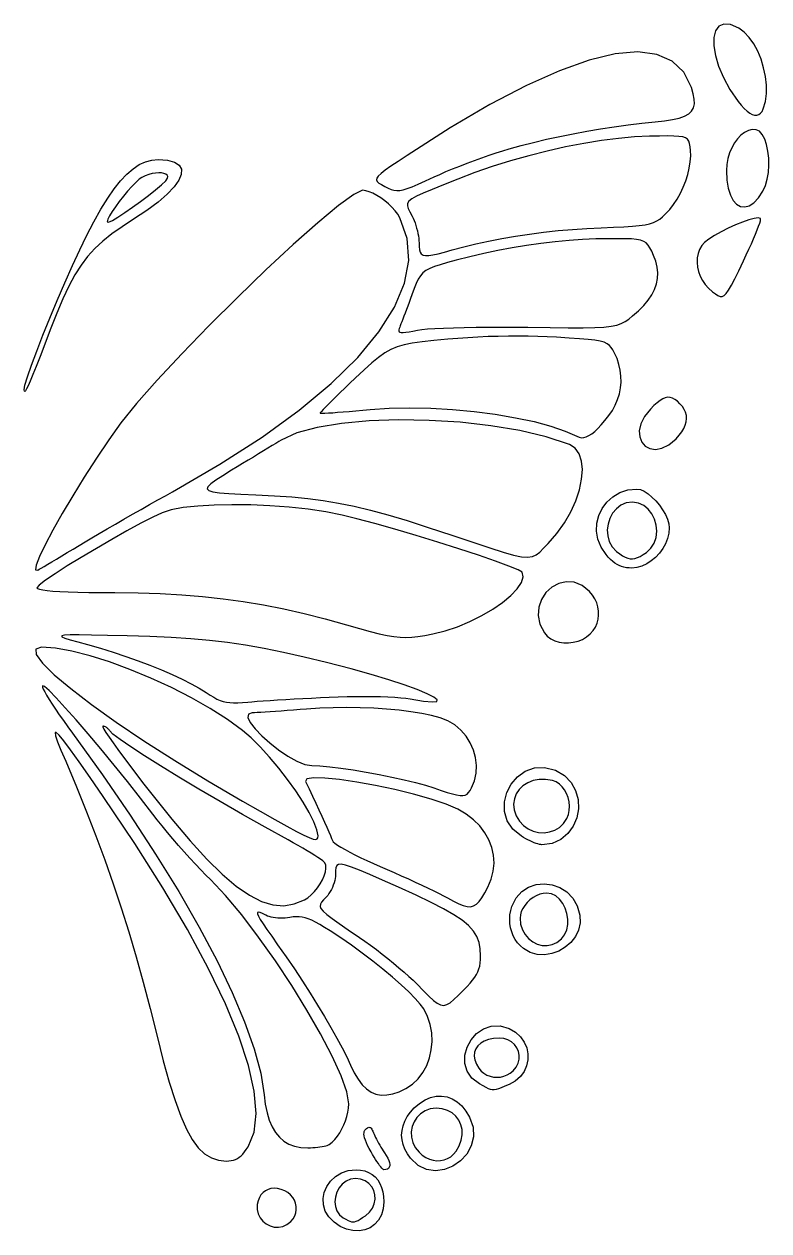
# Model space of a CAD drawing. Header units: millimetres. Extents: x 5 to 705, y 5 to 545.
# Drawn here: x 372 to 705, y 5 to 545 of the extents above; entities that cross this region are included whole.
import ezdxf

# ---------------------------------------------------------------- set-up
doc = ezdxf.new("R2010")
doc.units = ezdxf.units.MM
doc.layers.add('CUT', color=1, linetype='Continuous')

msp = doc.modelspace()

# ---------------------------------------------------------------- linework, layer by layer
at = {"layer": 'CUT'}
for points in [[(702.49, 506.89), (703.42, 510.15), (703.87, 513.71), (703.88, 517.47), (703.47, 521.33), (702.67, 525.2), (701.52, 528.98), (700.05, 532.55), (698.28, 535.83), (696.25, 538.71), (693.98, 541.1), (691.51, 542.89), (687.84, 544.47), (684.89, 544.7), (682.67, 543.72), (681.18, 541.69), (680.42, 538.75), (680.38, 535.05), (681.08, 530.73), (682.51, 525.93), (684.68, 520.81), (687.58, 515.51), (691.22, 510.17), (692.62, 508.42), (693.96, 506.95), (695.24, 505.78), (696.45, 504.89), (697.58, 504.29), (698.63, 503.98), (699.6, 503.97), (700.47, 504.25), (701.25, 504.84), (701.93, 505.71), (702.49, 506.89)], [(588.83, 488.92), (594.24, 490.42), (599.83, 491.86), (605.59, 493.22), (611.49, 494.51), (617.49, 495.72), (623.58, 496.84), (629.71, 497.88), (635.87, 498.82), (642.02, 499.66), (648.13, 500.39), (654.18, 501.01), (658.4, 501.47), (661.98, 502.03), (664.94, 502.72), (667.33, 503.57), (669.16, 504.6), (670.48, 505.85), (671.3, 507.34), (671.68, 509.11), (671.62, 511.18), (671.18, 513.59), (670.37, 516.36), (666.91, 523.25), (661.75, 528.19), (654.91, 531.19), (646.43, 532.26), (636.32, 531.39), (624.63, 528.6), (611.37, 523.89), (596.58, 517.28), (580.28, 508.76), (562.5, 498.34), (543.27, 486.04), (539.27, 483.37), (536.02, 481.18), (533.48, 479.39), (531.61, 477.94), (530.35, 476.77), (529.67, 475.82), (529.51, 475.03), (529.84, 474.33), (530.61, 473.66), (531.77, 472.96), (533.28, 472.17), (534.79, 471.41), (536.12, 470.83), (537.37, 470.44), (538.62, 470.26), (539.98, 470.31), (541.52, 470.61), (543.34, 471.17), (545.54, 472.01), (548.2, 473.16), (551.42, 474.62), (555.28, 476.41), (557.82, 477.56), (560.61, 478.77), (563.61, 480.01), (566.77, 481.27), (570.04, 482.52), (573.35, 483.76), (576.66, 484.96), (579.92, 486.09), (583.07, 487.14), (586.06, 488.09), (588.83, 488.92)], [(702.37, 470.05), (703.49, 472.5), (704.3, 475.33), (704.8, 478.41), (705, 481.62), (704.92, 484.85), (704.58, 487.96), (703.98, 490.83), (703.14, 493.35), (702.07, 495.39), (700.79, 496.82), (699.31, 497.52), (697.57, 497.59), (695.83, 497.18), (694.13, 496.33), (692.51, 495.09), (690.99, 493.5), (689.61, 491.61), (688.41, 489.47), (687.41, 487.12), (686.66, 484.62), (686.18, 482), (686.01, 479.31), (686.23, 475), (686.84, 471.31), (687.8, 468.25), (689.06, 465.86), (690.58, 464.17), (692.3, 463.19), (694.19, 462.96), (696.18, 463.5), (698.24, 464.85), (700.32, 467.02), (702.37, 470.05)], [(563.45, 443.79), (568.56, 445.2), (573.98, 446.53), (579.67, 447.76), (585.58, 448.9), (591.69, 449.94), (597.94, 450.87), (604.3, 451.69), (610.73, 452.39), (617.18, 452.96), (623.63, 453.41), (630.02, 453.71), (635.54, 453.93), (640.15, 454.15), (643.96, 454.38), (647.08, 454.66), (649.62, 455.02), (651.7, 455.46), (653.41, 456.02), (654.86, 456.72), (656.18, 457.58), (657.46, 458.63), (658.81, 459.89), (660.65, 461.84), (662.37, 464.06), (663.97, 466.5), (665.43, 469.11), (666.71, 471.85), (667.82, 474.66), (668.73, 477.51), (669.41, 480.34), (669.86, 483.11), (670.05, 485.76), (669.97, 488.26), (669.79, 489.92), (669.57, 491.29), (669.21, 492.37), (668.64, 493.21), (667.77, 493.83), (666.52, 494.27), (664.8, 494.54), (662.54, 494.68), (659.65, 494.71), (656.05, 494.68), (651.66, 494.59), (644.94, 494.28), (637.74, 493.62), (630.15, 492.64), (622.25, 491.35), (614.14, 489.78), (605.9, 487.94), (597.63, 485.86), (589.42, 483.55), (581.35, 481.04), (573.51, 478.34), (565.99, 475.47), (559.6, 472.91), (554.46, 470.84), (550.44, 469.16), (547.45, 467.78), (545.36, 466.61), (544.06, 465.56), (543.44, 464.54), (543.39, 463.46), (543.79, 462.22), (544.53, 460.73), (545.5, 458.91), (545.95, 457.97), (546.39, 456.94), (546.8, 455.84), (547.18, 454.7), (547.52, 453.53), (547.83, 452.34), (548.09, 451.17), (548.3, 450.03), (548.45, 448.93), (548.55, 447.9), (548.59, 446.95), (548.62, 445.24), (548.77, 443.84), (549.09, 442.75), (549.61, 441.96), (550.4, 441.45), (551.49, 441.21), (552.96, 441.24), (554.83, 441.53), (557.17, 442.06), (560.03, 442.81), (563.45, 443.79)], [(372.03, 381.17), (372.38, 383.27), (373.51, 387.04), (375.3, 392.21), (377.65, 398.49), (380.44, 405.6), (383.55, 413.27), (386.87, 421.21), (390.29, 429.13), (393.69, 436.77), (396.96, 443.85), (399.98, 450.07), (403.26, 456.37), (406.39, 461.97), (409.41, 466.87), (412.33, 471.11), (415.18, 474.71), (417.98, 477.7), (420.75, 480.08), (423.52, 481.9), (426.29, 483.17), (429.11, 483.91), (431.98, 484.16), (436.2, 483.86), (439.32, 483.01), (441.37, 481.65), (442.35, 479.82), (442.28, 477.56), (441.19, 474.91), (439.1, 471.93), (436.01, 468.65), (431.95, 465.11), (426.93, 461.37), (420.97, 457.45), (415.79, 454.12), (411.24, 450.91), (407.22, 447.71), (403.64, 444.39), (400.43, 440.84), (397.49, 436.94), (394.73, 432.57), (392.06, 427.62), (389.4, 421.96), (386.65, 415.49), (383.73, 408.08), (381.26, 401.63), (379.15, 396.18), (377.38, 391.67), (375.93, 388.02), (374.76, 385.18), (373.84, 383.07), (373.14, 381.63), (372.65, 380.78), (372.31, 380.47), (372.12, 380.62), (372.03, 381.17)], [(436.2, 475.83), (436.28, 476.58), (435.99, 477.19), (435.4, 477.66), (434.53, 477.99), (433.45, 478.18), (432.18, 478.22), (430.77, 478.11), (429.28, 477.86), (427.74, 477.46), (426.2, 476.9), (424.71, 476.2), (423.45, 475.33), (421.9, 473.93), (420.16, 472.14), (418.29, 470.05), (416.39, 467.77), (414.55, 465.42), (412.85, 463.1), (411.38, 460.93), (410.22, 459.01), (409.47, 457.46), (409.19, 456.38), (409.8, 456.25), (411.47, 456.99), (413.96, 458.45), (417.06, 460.45), (420.52, 462.83), (424.12, 465.43), (427.64, 468.08), (430.83, 470.61), (433.48, 472.85), (435.34, 474.65), (436.2, 475.83)], [(399.38, 313.29), (402.35, 315.06), (405.62, 316.99), (409.13, 319.04), (412.81, 321.19), (416.61, 323.38), (420.47, 325.6), (424.32, 327.79), (428.1, 329.94), (431.75, 332), (435.21, 333.93), (438.42, 335.71), (459.57, 347.96), (478.46, 360.14), (495.06, 372.2), (509.31, 384.08), (521.18, 395.74), (530.63, 407.12), (537.61, 418.17), (542.08, 428.85), (544.01, 439.1), (543.33, 448.87), (540.03, 458.11), (539.08, 459.69), (537.88, 461.27), (536.48, 462.83), (534.92, 464.34), (533.24, 465.75), (531.5, 467.03), (529.74, 468.16), (527.99, 469.1), (526.32, 469.8), (524.76, 470.25), (523.36, 470.41), (519.41, 468.61), (512.54, 463.59), (503.31, 455.92), (492.32, 446.15), (480.16, 434.85), (467.41, 422.58), (454.65, 409.91), (442.47, 397.4), (431.47, 385.61), (422.21, 375.12), (415.3, 366.47), (409.84, 358.82), (404.32, 350.66), (398.9, 342.27), (393.73, 333.93), (388.99, 325.92), (384.81, 318.53), (381.38, 312.03), (378.84, 306.72), (377.35, 302.87), (377.07, 300.76), (378.17, 300.68), (378.75, 301.02), (379.7, 301.57), (380.99, 302.33), (382.58, 303.27), (384.44, 304.37), (386.53, 305.62), (388.83, 306.99), (391.3, 308.46), (393.9, 310.01), (396.6, 311.63), (399.38, 313.29)], [(701.28, 457.77), (700.25, 458.07), (698.44, 457.87), (696.02, 457.23), (693.16, 456.24), (690.03, 454.97), (686.8, 453.49), (683.63, 451.89), (680.7, 450.25), (678.16, 448.63), (676.2, 447.12), (674.98, 445.79), (674.02, 444.02), (673.36, 442.14), (672.99, 440.18), (672.91, 438.16), (673.11, 436.12), (673.59, 434.09), (674.32, 432.1), (675.32, 430.17), (676.56, 428.35), (678.05, 426.65), (679.78, 425.11), (681.09, 424.09), (682.2, 423.35), (683.18, 422.93), (684.09, 422.9), (684.98, 423.33), (685.93, 424.27), (687, 425.79), (688.24, 427.95), (689.72, 430.8), (691.5, 434.43), (693.65, 438.87), (694.91, 441.52), (696.1, 444.06), (697.19, 446.49), (698.18, 448.76), (699.06, 450.84), (699.81, 452.7), (700.43, 454.33), (700.9, 455.67), (701.2, 456.71), (701.33, 457.42), (701.28, 457.77)], [(597.26, 409.23), (607.17, 409.1), (615.31, 409.02), (621.91, 409.01), (627.16, 409.1), (631.28, 409.31), (634.48, 409.65), (636.98, 410.16), (638.97, 410.85), (640.68, 411.76), (642.32, 412.89), (644.09, 414.28), (646.78, 416.59), (649.11, 418.93), (651.07, 421.3), (652.66, 423.7), (653.89, 426.13), (654.74, 428.59), (655.23, 431.07), (655.34, 433.58), (655.09, 436.12), (654.47, 438.68), (653.48, 441.28), (652.62, 443.15), (651.84, 444.69), (651.04, 445.92), (650.14, 446.87), (649.05, 447.59), (647.66, 448.11), (645.89, 448.45), (643.65, 448.66), (640.85, 448.76), (637.4, 448.8), (633.2, 448.8), (627.6, 448.71), (621.74, 448.44), (615.67, 447.99), (609.44, 447.39), (603.09, 446.63), (596.67, 445.72), (590.24, 444.67), (583.83, 443.48), (577.49, 442.16), (571.28, 440.72), (565.24, 439.16), (561.32, 438.09), (558.1, 437.16), (555.47, 436.31), (553.36, 435.45), (551.67, 434.53), (550.32, 433.47), (549.21, 432.21), (548.25, 430.67), (547.36, 428.78), (546.44, 426.48), (545.41, 423.69), (544.8, 422.01), (544.18, 420.33), (543.56, 418.68), (542.97, 417.09), (542.39, 415.57), (541.85, 414.15), (541.35, 412.84), (540.9, 411.68), (540.5, 410.69), (540.18, 409.89), (539.93, 409.29), (539.64, 408.58), (539.49, 408), (539.49, 407.54), (539.68, 407.21), (540.06, 406.99), (540.67, 406.89), (541.53, 406.89), (542.67, 407), (544.11, 407.22), (545.87, 407.52), (547.97, 407.92), (549.8, 408.19), (552.39, 408.43), (555.66, 408.65), (559.55, 408.84), (563.96, 409), (568.83, 409.13), (574.08, 409.22), (579.62, 409.28), (585.38, 409.3), (591.29, 409.29), (597.26, 409.23)], [(633.5, 369.82), (635.05, 372.07), (636.35, 374.44), (637.39, 376.91), (638.16, 379.45), (638.66, 382.06), (638.9, 384.69), (638.87, 387.35), (638.56, 389.99), (637.99, 392.61), (637.13, 395.17), (636, 397.67), (635.27, 399.05), (634.54, 400.19), (633.72, 401.12), (632.69, 401.87), (631.32, 402.48), (629.52, 402.96), (627.17, 403.37), (624.15, 403.72), (620.36, 404.04), (615.68, 404.37), (609.99, 404.74), (605.95, 404.96), (601.76, 405.12), (597.44, 405.22), (593.03, 405.25), (588.54, 405.23), (584.01, 405.15), (579.45, 405.01), (574.9, 404.81), (570.38, 404.55), (565.91, 404.23), (561.52, 403.86), (555.2, 403.26), (549.96, 402.7), (545.59, 402.1), (541.93, 401.39), (538.77, 400.47), (535.94, 399.27), (533.24, 397.72), (530.49, 395.74), (527.5, 393.24), (524.09, 390.15), (520.06, 386.39), (517.7, 384.16), (515.44, 382.01), (513.33, 379.98), (511.37, 378.09), (509.61, 376.37), (508.05, 374.83), (506.73, 373.5), (505.68, 372.4), (504.91, 371.57), (504.45, 371.03), (504.33, 370.8), (504.63, 370.75), (505.37, 370.75), (506.54, 370.8), (508.09, 370.89), (509.99, 371.02), (512.2, 371.18), (514.68, 371.38), (517.41, 371.62), (520.35, 371.88), (523.45, 372.17), (526.7, 372.48), (535.24, 373.06), (544.37, 373.23), (553.89, 373.01), (563.59, 372.43), (573.26, 371.51), (582.69, 370.29), (591.69, 368.78), (600.04, 367.02), (607.53, 365.03), (613.97, 362.83), (619.14, 360.47), (620.13, 360.04), (621.16, 359.85), (622.23, 359.9), (623.35, 360.2), (624.53, 360.76), (625.78, 361.57), (627.12, 362.66), (628.55, 364.02), (630.08, 365.66), (631.73, 367.59), (633.5, 369.82)], [(663.53, 359.4), (664.92, 360.91), (666.06, 362.43), (666.96, 363.93), (667.61, 365.43), (668.02, 366.91), (668.18, 368.36), (668.1, 369.79), (667.76, 371.18), (667.18, 372.52), (666.34, 373.81), (665.26, 375.05), (664.1, 376.13), (663, 376.95), (661.92, 377.53), (660.87, 377.85), (659.8, 377.91), (658.7, 377.71), (657.56, 377.24), (656.33, 376.5), (655.02, 375.49), (653.59, 374.2), (652.02, 372.63), (649.37, 369.28), (647.75, 366.01), (647.07, 362.94), (647.24, 360.19), (648.15, 357.86), (649.7, 356.08), (651.78, 354.96), (654.31, 354.62), (657.18, 355.16), (660.28, 356.72), (663.53, 359.4)], [(606.35, 312.61), (610.23, 317.06), (613.58, 321.8), (616.39, 326.73), (618.63, 331.69), (620.26, 336.58), (621.26, 341.24), (621.6, 345.56), (621.26, 349.41), (620.2, 352.65), (618.4, 355.16), (615.83, 356.81), (605.45, 360.24), (593.59, 363.04), (580.65, 365.2), (567.04, 366.72), (553.17, 367.58), (539.43, 367.79), (526.23, 367.34), (513.98, 366.22), (503.09, 364.43), (493.96, 361.95), (486.98, 358.79), (485.91, 358.13), (484.54, 357.29), (482.91, 356.3), (481.06, 355.17), (479.02, 353.93), (476.82, 352.59), (474.51, 351.18), (472.12, 349.73), (469.68, 348.24), (467.22, 346.75), (464.79, 345.27), (460.82, 342.83), (457.69, 340.84), (455.45, 339.23), (454.16, 337.95), (453.86, 336.97), (454.6, 336.22), (456.42, 335.66), (459.39, 335.24), (463.54, 334.92), (468.92, 334.63), (475.59, 334.34), (483.97, 333.92), (491.65, 333.38), (498.85, 332.68), (505.77, 331.78), (512.6, 330.63), (519.56, 329.2), (526.85, 327.44), (534.66, 325.31), (543.21, 322.76), (552.69, 319.76), (563.31, 316.27), (572.66, 313.14), (580.2, 310.64), (586.19, 308.73), (590.84, 307.4), (594.41, 306.63), (597.14, 306.4), (599.25, 306.68), (600.98, 307.47), (602.59, 308.73), (604.3, 310.45), (606.35, 312.61)], [(632.2, 307.61), (629.96, 310.93), (628.57, 314.43), (627.98, 318.01), (628.14, 321.57), (629, 325), (630.51, 328.2), (632.61, 331.05), (635.26, 333.46), (638.41, 335.3), (642.01, 336.49), (646.01, 336.91), (647.55, 336.65), (649.22, 335.92), (650.96, 334.78), (652.72, 333.31), (654.43, 331.57), (656.04, 329.64), (657.49, 327.59), (658.71, 325.48), (659.66, 323.39), (660.27, 321.39), (660.49, 319.54), (660.29, 317.14), (659.7, 314.77), (658.77, 312.46), (657.54, 310.26), (656.04, 308.21), (654.33, 306.36), (652.43, 304.75), (650.38, 303.43), (648.24, 302.42), (646.03, 301.79), (643.8, 301.57), (642.52, 301.61), (641.32, 301.73), (640.19, 301.94), (639.12, 302.25), (638.1, 302.66), (637.11, 303.17), (636.13, 303.8), (635.17, 304.56), (634.2, 305.44), (633.22, 306.45), (632.2, 307.61)], [(554.7, 272.15), (560.23, 273.48), (565.82, 275.36), (571.33, 277.67), (576.61, 280.33), (581.52, 283.22), (585.89, 286.24), (589.59, 289.3), (592.46, 292.28), (594.36, 295.08), (595.13, 297.61), (594.64, 299.75), (592.9, 300.78), (588.79, 302.47), (582.72, 304.68), (575.12, 307.28), (566.4, 310.14), (556.99, 313.13), (547.3, 316.1), (537.76, 318.94), (528.79, 321.49), (520.81, 323.64), (514.23, 325.25), (506.91, 326.68), (498.95, 327.85), (490.56, 328.76), (481.95, 329.41), (473.33, 329.79), (464.94, 329.9), (456.97, 329.74), (449.65, 329.3), (443.2, 328.59), (437.82, 327.59), (433.74, 326.31), (429.52, 324.35), (424.14, 321.59), (417.93, 318.2), (411.21, 314.41), (404.32, 310.39), (397.58, 306.36), (391.33, 302.51), (385.9, 299.02), (381.61, 296.12), (378.79, 293.98), (377.78, 292.81), (378.06, 292.43), (378.91, 292.1), (380.32, 291.8), (382.31, 291.53), (384.87, 291.3), (388.02, 291.1), (391.75, 290.94), (396.07, 290.81), (400.99, 290.71), (406.51, 290.65), (412.63, 290.62), (422.95, 290.5), (432.88, 290.17), (442.47, 289.63), (451.8, 288.86), (460.96, 287.85), (470.01, 286.59), (479.02, 285.08), (488.07, 283.29), (497.23, 281.23), (506.58, 278.88), (516.19, 276.23), (521.92, 274.6), (526.74, 273.27), (530.82, 272.22), (534.3, 271.44), (537.34, 270.92), (540.08, 270.63), (542.69, 270.56), (545.3, 270.69), (548.07, 271.01), (551.15, 271.5), (554.7, 272.15)], [(650.24, 308.55), (652.29, 310.45), (653.72, 312.74), (654.56, 315.3), (654.84, 318), (654.59, 320.74), (653.85, 323.38), (652.66, 325.81), (651.04, 327.91), (649.03, 329.56), (646.66, 330.64), (643.97, 331.02), (641.27, 330.66), (638.88, 329.65), (636.83, 328.1), (635.16, 326.11), (633.9, 323.79), (633.08, 321.26), (632.75, 318.61), (632.93, 315.96), (633.66, 313.41), (634.97, 311.07), (636.9, 309.05), (638.3, 307.97), (639.57, 307.1), (640.75, 306.44), (641.87, 305.99), (642.94, 305.74), (644.01, 305.7), (645.1, 305.87), (646.24, 306.24), (647.46, 306.81), (648.78, 307.58), (650.24, 308.55)], [(625.15, 272.12), (626.42, 273.6), (627.43, 275.2), (628.18, 276.9), (628.67, 278.67), (628.89, 280.5), (628.86, 282.36), (628.57, 284.21), (628.02, 286.04), (627.21, 287.82), (626.14, 289.53), (624.81, 291.14), (621.46, 293.85), (617.94, 295.25), (614.41, 295.48), (611.03, 294.69), (607.95, 293.01), (605.33, 290.6), (603.33, 287.59), (602.11, 284.14), (601.81, 280.39), (602.61, 276.48), (604.65, 272.56), (605.9, 271.14), (607.45, 269.99), (609.23, 269.12), (611.19, 268.52), (613.27, 268.2), (615.41, 268.15), (617.57, 268.38), (619.68, 268.9), (621.68, 269.69), (623.53, 270.76), (625.15, 272.12)], [(508.34, 243.87), (512.37, 244.03), (516.39, 244.15), (520.35, 244.21), (524.2, 244.23), (527.91, 244.2), (531.43, 244.12), (534.71, 244), (537.72, 243.83), (540.41, 243.62), (542.74, 243.36), (544.66, 243.07), (550.64, 242.09), (554.56, 241.75), (556.55, 241.97), (556.74, 242.7), (555.26, 243.87), (552.22, 245.41), (547.76, 247.25), (542.01, 249.35), (535.09, 251.62), (527.13, 254.01), (518.25, 256.46), (507.25, 259.3), (497.22, 261.75), (487.99, 263.85), (479.34, 265.62), (471.06, 267.08), (462.96, 268.28), (454.84, 269.24), (446.49, 269.99), (437.7, 270.56), (428.29, 270.98), (418.03, 271.29), (409.25, 271.49), (402.15, 271.64), (396.64, 271.71), (392.65, 271.68), (390.08, 271.54), (388.88, 271.27), (388.94, 270.85), (390.2, 270.27), (392.58, 269.5), (395.99, 268.53), (400.36, 267.34), (406.12, 265.71), (411.85, 263.95), (417.49, 262.09), (422.99, 260.15), (428.3, 258.14), (433.38, 256.09), (438.17, 254.02), (442.63, 251.94), (446.7, 249.88), (450.33, 247.85), (453.48, 245.88), (455.21, 244.76), (456.78, 243.82), (458.25, 243.04), (459.65, 242.43), (461.05, 241.97), (462.49, 241.64), (464.01, 241.44), (465.68, 241.36), (467.54, 241.38), (469.63, 241.49), (472.02, 241.68), (473.89, 241.84), (476.21, 242.01), (478.94, 242.2), (482.01, 242.41), (485.37, 242.62), (488.96, 242.83), (492.72, 243.05), (496.6, 243.27), (500.53, 243.48), (504.46, 243.68), (508.34, 243.87)], [(503.43, 181.89), (502.95, 184.61), (501.6, 188.14), (499.48, 192.33), (496.74, 196.99), (493.47, 201.97), (489.8, 207.09), (485.86, 212.19), (481.76, 217.1), (477.62, 221.65), (473.57, 225.68), (469.71, 229.02), (462.94, 233.95), (455.23, 238.85), (446.79, 243.62), (437.86, 248.17), (428.64, 252.41), (419.36, 256.25), (410.25, 259.6), (401.52, 262.37), (393.39, 264.45), (386.09, 265.77), (379.84, 266.23), (377.24, 265.38), (377.46, 262.93), (380.29, 259.05), (385.49, 253.92), (392.85, 247.71), (402.14, 240.59), (413.13, 232.73), (425.61, 224.3), (439.35, 215.49), (454.11, 206.44), (469.69, 197.35), (477.58, 192.87), (484.14, 189.16), (489.5, 186.19), (493.76, 183.89), (497.06, 182.2), (499.51, 181.08), (501.25, 180.45), (502.39, 180.28), (503.05, 180.5), (503.36, 181.06), (503.43, 181.89)], [(508.45, 43.92), (509.72, 44.94), (510.94, 46.17), (512.09, 47.59), (513.16, 49.17), (514.14, 50.88), (515, 52.68), (515.75, 54.54), (516.35, 56.45), (516.8, 58.35), (517.08, 60.23), (517.17, 62.06), (516.27, 67.4), (513.71, 74.65), (509.73, 83.42), (504.58, 93.33), (498.48, 103.99), (491.67, 115.02), (484.39, 126.04), (476.88, 136.66), (469.37, 146.5), (462.1, 155.17), (455.3, 162.31), (453.23, 164.35), (450.98, 166.65), (448.6, 169.18), (446.12, 171.87), (443.58, 174.69), (441.04, 177.59), (438.52, 180.52), (436.07, 183.43), (433.72, 186.29), (431.53, 189.03), (429.53, 191.63), (424.02, 198.78), (418.21, 206.15), (412.25, 213.52), (406.32, 220.71), (400.6, 227.5), (395.25, 233.71), (390.44, 239.13), (386.36, 243.55), (383.18, 246.78), (381.06, 248.63), (380.18, 248.88), (380.23, 248.38), (380.59, 247.49), (381.21, 246.26), (382.09, 244.7), (383.21, 242.87), (384.54, 240.79), (386.05, 238.49), (387.74, 236), (389.58, 233.37), (391.54, 230.62), (393.61, 227.79), (407.03, 209.2), (419.45, 191.15), (430.83, 173.73), (441.13, 157.01), (450.29, 141.07), (458.29, 125.98), (465.08, 111.83), (470.62, 98.69), (474.87, 86.64), (477.79, 75.76), (479.33, 66.13), (479.86, 61.92), (480.62, 58.13), (481.63, 54.77), (482.88, 51.83), (484.38, 49.3), (486.13, 47.17), (488.14, 45.45), (490.41, 44.12), (492.96, 43.18), (495.77, 42.63), (498.86, 42.45), (499.99, 42.47), (501.11, 42.52), (502.22, 42.6), (503.28, 42.7), (504.3, 42.83), (505.24, 42.97), (506.11, 43.14), (506.88, 43.31), (507.54, 43.51), (508.07, 43.71), (508.45, 43.92)], [(572.08, 203.28), (573.44, 206.53), (574.17, 209.92), (574.31, 213.38), (573.89, 216.83), (572.94, 220.21), (571.49, 223.44), (569.59, 226.44), (567.25, 229.14), (564.53, 231.47), (561.44, 233.35), (558.02, 234.7), (554.16, 235.71), (549.77, 236.61), (544.91, 237.38), (539.67, 238.02), (534.11, 238.53), (528.31, 238.9), (522.34, 239.13), (516.29, 239.22), (510.22, 239.15), (504.21, 238.93), (498.33, 238.54), (495.41, 238.31), (492.53, 238.09), (489.7, 237.87), (486.98, 237.67), (484.4, 237.49), (482.01, 237.33), (479.83, 237.18), (477.9, 237.07), (476.27, 236.97), (474.98, 236.91), (474.05, 236.88), (472.27, 236.29), (472.04, 234.75), (473.12, 232.49), (475.27, 229.71), (478.26, 226.61), (481.86, 223.41), (485.82, 220.32), (489.92, 217.55), (493.91, 215.31), (497.56, 213.81), (500.63, 213.26), (504.25, 213.11), (508.65, 212.72), (513.68, 212.11), (519.16, 211.32), (524.9, 210.38), (530.73, 209.33), (536.48, 208.18), (541.97, 206.98), (547.03, 205.76), (551.48, 204.55), (555.15, 203.37), (558.43, 202.22), (561.19, 201.3), (563.49, 200.6), (565.39, 200.14), (566.93, 199.91), (568.19, 199.9), (569.21, 200.12), (570.05, 200.57), (570.77, 201.25), (571.43, 202.15), (572.08, 203.28)], [(472.17, 42.91), (474.87, 49.5), (475.78, 57.79), (474.93, 67.73), (472.34, 79.24), (468.03, 92.29), (462.02, 106.8), (454.34, 122.73), (445.02, 140.02), (434.07, 158.62), (421.51, 178.45), (407.38, 199.48), (401.49, 208), (396.62, 214.95), (392.72, 220.39), (389.75, 224.37), (387.65, 226.93), (386.38, 228.13), (385.88, 228), (386.1, 226.59), (386.99, 223.96), (388.51, 220.14), (390.6, 215.19), (395.41, 203.77), (399.9, 192.68), (404.12, 181.83), (408.09, 171.12), (411.83, 160.46), (415.39, 149.76), (418.8, 138.92), (422.07, 127.87), (425.25, 116.49), (428.36, 104.7), (431.44, 92.41), (434.24, 81.39), (436.9, 71.8), (439.49, 63.55), (442.04, 56.57), (444.59, 50.78), (447.19, 46.09), (449.89, 42.44), (452.72, 39.74), (455.74, 37.9), (458.98, 36.86), (462.5, 36.53), (463.61, 36.57), (464.64, 36.7), (465.61, 36.92), (466.52, 37.24), (467.38, 37.67), (468.2, 38.21), (469, 38.88), (469.79, 39.67), (470.57, 40.61), (471.36, 41.68), (472.17, 42.91)], [(497.36, 153.25), (498.91, 154.22), (500.41, 155.49), (501.85, 156.99), (503.17, 158.65), (504.35, 160.42), (505.36, 162.24), (506.15, 164.04), (506.7, 165.76), (506.97, 167.33), (506.92, 168.7), (506.52, 169.8), (506.17, 170.18), (505.52, 170.72), (504.59, 171.4), (503.4, 172.21), (501.99, 173.13), (500.37, 174.14), (498.57, 175.24), (496.63, 176.39), (494.55, 177.59), (492.38, 178.81), (490.13, 180.06), (479.86, 185.73), (469.64, 191.49), (459.67, 197.22), (450.12, 202.81), (441.17, 208.16), (433, 213.15), (425.8, 217.68), (419.73, 221.63), (414.99, 224.89), (411.75, 227.36), (410.18, 228.92), (409.98, 229.21), (409.76, 229.49), (409.5, 229.75), (409.23, 229.99), (408.94, 230.21), (408.64, 230.41), (408.34, 230.58), (408.03, 230.71), (407.73, 230.81), (407.44, 230.87), (407.16, 230.89), (407.15, 230.56), (407.65, 229.6), (408.62, 228.06), (410.02, 225.99), (411.82, 223.43), (413.98, 220.43), (416.48, 217.04), (419.27, 213.31), (422.32, 209.29), (425.6, 205.02), (429.07, 200.55), (438.04, 189.33), (446.23, 179.65), (453.72, 171.47), (460.58, 164.71), (466.88, 159.34), (472.72, 155.3), (478.15, 152.54), (483.25, 151.01), (488.11, 150.65), (492.78, 151.42), (497.36, 153.25)], [(594.42, 181.68), (590.54, 184.87), (588.06, 188.64), (586.87, 192.78), (586.85, 197.04), (587.88, 201.2), (589.84, 205.03), (592.62, 208.31), (596.09, 210.79), (600.15, 212.26), (604.67, 212.48), (609.54, 211.22), (613.58, 208.88), (616.59, 205.79), (618.61, 202.14), (619.68, 198.15), (619.83, 194.01), (619.1, 189.95), (617.53, 186.16), (615.15, 182.86), (612, 180.24), (608.13, 178.52), (603.56, 177.9), (603.06, 177.94), (602.45, 178.06), (601.74, 178.25), (600.96, 178.51), (600.1, 178.83), (599.2, 179.2), (598.26, 179.62), (597.3, 180.09), (596.33, 180.59), (595.36, 181.12), (594.42, 181.68)], [(579.36, 158.93), (580.87, 162.45), (581.78, 166.04), (582.11, 169.63), (581.88, 173.19), (581.11, 176.68), (579.81, 180.05), (578, 183.27), (575.7, 186.29), (572.91, 189.07), (569.66, 191.57), (565.97, 193.74), (560.7, 196.01), (553.94, 198.28), (546.13, 200.49), (537.71, 202.55), (529.09, 204.39), (520.73, 205.91), (513.05, 207.05), (506.49, 207.73), (501.48, 207.86), (498.46, 207.37), (497.86, 206.17), (499.43, 202.87), (500.96, 199.63), (502.43, 196.49), (503.82, 193.49), (505.12, 190.66), (506.3, 188.06), (507.34, 185.72), (508.24, 183.68), (508.96, 181.99), (509.5, 180.68), (509.83, 179.8), (510.2, 179.26), (510.98, 178.57), (512.15, 177.74), (513.66, 176.78), (515.49, 175.72), (517.6, 174.57), (519.95, 173.36), (522.52, 172.1), (525.27, 170.81), (528.17, 169.51), (531.18, 168.21), (534.28, 166.88), (537.45, 165.5), (540.65, 164.08), (543.81, 162.65), (546.91, 161.22), (549.88, 159.83), (552.68, 158.49), (555.27, 157.23), (557.59, 156.07), (559.6, 155.02), (561.26, 154.12), (563.99, 152.63), (566.33, 151.48), (568.35, 150.68), (570.1, 150.26), (571.64, 150.22), (573.01, 150.59), (574.27, 151.37), (575.49, 152.58), (576.7, 154.23), (577.98, 156.34), (579.36, 158.93)], [(614.66, 189.56), (615.36, 191.35), (615.76, 193.23), (615.86, 195.15), (615.68, 197.08), (615.25, 198.96), (614.59, 200.74), (613.69, 202.38), (612.6, 203.83), (611.32, 205.05), (609.87, 205.98), (608.27, 206.58), (605.18, 207.09), (602.27, 207.06), (599.58, 206.55), (597.16, 205.6), (595.06, 204.27), (593.33, 202.6), (592.03, 200.63), (591.2, 198.43), (590.89, 196.03), (591.16, 193.49), (592.04, 190.85), (593.44, 188.48), (595.23, 186.55), (597.31, 185.06), (599.61, 184.02), (602.05, 183.42), (604.53, 183.28), (606.97, 183.6), (609.29, 184.38), (611.4, 185.63), (613.22, 187.35), (614.66, 189.56)], [(568.45, 112.87), (570.04, 114.49), (571.4, 115.98), (572.55, 117.35), (573.51, 118.64), (574.28, 119.89), (574.9, 121.12), (575.36, 122.37), (575.7, 123.67), (575.92, 125.06), (576.04, 126.55), (576.07, 128.2), (575.92, 131.36), (575.4, 134.22), (574.43, 136.85), (572.91, 139.33), (570.75, 141.74), (567.87, 144.15), (564.16, 146.64), (559.55, 149.28), (553.94, 152.15), (547.24, 155.32), (539.36, 158.88), (532.3, 162.01), (526.53, 164.54), (521.92, 166.49), (518.36, 167.89), (515.69, 168.78), (513.8, 169.16), (512.54, 169.09), (511.79, 168.57), (511.42, 167.64), (511.3, 166.32), (511.28, 164.65), (511.24, 163.77), (511.11, 162.83), (510.9, 161.85), (510.61, 160.85), (510.26, 159.85), (509.85, 158.85), (509.39, 157.87), (508.88, 156.94), (508.33, 156.06), (507.74, 155.25), (507.13, 154.53), (505.94, 153.27), (505.02, 152.21), (504.46, 151.27), (504.33, 150.34), (504.71, 149.34), (505.68, 148.17), (507.31, 146.73), (509.68, 144.94), (512.87, 142.69), (516.95, 139.9), (522, 136.47), (524.41, 134.8), (526.93, 132.98), (529.5, 131.06), (532.1, 129.06), (534.68, 127.02), (537.2, 124.97), (539.62, 122.94), (541.91, 120.96), (544.01, 119.08), (545.9, 117.31), (547.53, 115.7), (550.51, 112.64), (552.97, 110.19), (555.01, 108.32), (556.74, 107.03), (558.25, 106.29), (559.64, 106.1), (561.03, 106.44), (562.5, 107.31), (564.16, 108.67), (566.11, 110.53), (568.45, 112.87)], [(595.29, 131.48), (593.9, 132.69), (592.67, 134.07), (591.62, 135.59), (590.74, 137.24), (590.05, 138.99), (589.55, 140.82), (589.24, 142.7), (589.14, 144.62), (589.24, 146.55), (589.56, 148.48), (590.1, 150.37), (591.96, 154.13), (594.5, 157), (597.55, 159), (600.94, 160.16), (604.52, 160.5), (608.11, 160.03), (611.55, 158.79), (614.67, 156.79), (617.31, 154.04), (619.31, 150.59), (620.49, 146.43), (620.6, 143.01), (619.89, 139.79), (618.47, 136.86), (616.45, 134.26), (613.96, 132.08), (611.09, 130.38), (607.98, 129.24), (604.73, 128.7), (601.45, 128.85), (598.27, 129.76), (595.29, 131.48)], [(612.25, 135.82), (613.68, 137.69), (614.61, 139.87), (615.07, 142.24), (615.08, 144.71), (614.7, 147.18), (613.93, 149.54), (612.83, 151.7), (611.42, 153.56), (609.73, 155.01), (607.8, 155.95), (605.65, 156.29), (604.09, 156.15), (602.53, 155.75), (601.01, 155.11), (599.55, 154.27), (598.19, 153.25), (596.96, 152.09), (595.88, 150.8), (594.99, 149.43), (594.32, 147.99), (593.89, 146.52), (593.74, 145.05), (594.02, 142.34), (594.79, 139.89), (596, 137.75), (597.56, 135.94), (599.4, 134.51), (601.45, 133.49), (603.63, 132.91), (605.88, 132.82), (608.11, 133.25), (610.26, 134.24), (612.25, 135.82)], [(542.76, 68.96), (545.67, 70.84), (548.19, 73.22), (550.31, 76.04), (552.01, 79.2), (553.27, 82.64), (554.08, 86.27), (554.42, 90.01), (554.27, 93.79), (553.61, 97.52), (552.42, 101.13), (550.7, 104.54), (549.16, 106.67), (546.9, 109.22), (544.01, 112.13), (540.58, 115.33), (536.69, 118.74), (532.44, 122.28), (527.91, 125.88), (523.19, 129.48), (518.38, 132.98), (513.55, 136.33), (508.8, 139.45), (506.39, 140.95), (504.26, 142.22), (502.36, 143.27), (500.65, 144.12), (499.09, 144.78), (497.66, 145.25), (496.3, 145.56), (494.97, 145.72), (493.65, 145.73), (492.28, 145.62), (490.84, 145.4), (489.81, 145.23), (488.74, 145.13), (487.65, 145.07), (486.55, 145.07), (485.47, 145.11), (484.41, 145.21), (483.4, 145.35), (482.44, 145.54), (481.56, 145.77), (480.77, 146.05), (480.08, 146.36), (478.64, 147.1), (477.54, 147.57), (476.79, 147.74), (476.41, 147.57), (476.4, 147), (476.8, 146.02), (477.62, 144.56), (478.86, 142.59), (480.56, 140.08), (482.72, 136.97), (485.36, 133.23), (489.14, 127.83), (492.84, 122.38), (496.45, 116.94), (499.92, 111.54), (503.22, 106.25), (506.33, 101.11), (509.22, 96.17), (511.86, 91.47), (514.22, 87.08), (516.26, 83.04), (517.95, 79.4), (519.61, 75.97), (521.34, 73.06), (523.16, 70.66), (525.09, 68.76), (527.13, 67.36), (529.31, 66.44), (531.63, 66.01), (534.13, 66.05), (536.8, 66.56), (539.67, 67.53), (542.76, 68.96)], [(575.61, 71.02), (572.2, 73.58), (570.05, 76.71), (569.05, 80.19), (569.09, 83.81), (570.06, 87.38), (571.84, 90.67), (574.31, 93.48), (577.37, 95.6), (580.91, 96.82), (584.81, 96.93), (588.95, 95.73), (591.74, 94.1), (593.97, 92.07), (595.64, 89.72), (596.74, 87.15), (597.29, 84.46), (597.28, 81.73), (596.7, 79.06), (595.57, 76.53), (593.88, 74.25), (591.63, 72.29), (588.83, 70.76), (586.88, 69.94), (585.31, 69.28), (584.05, 68.78), (583.02, 68.46), (582.14, 68.3), (581.33, 68.32), (580.51, 68.51), (579.61, 68.87), (578.54, 69.41), (577.23, 70.12), (575.61, 71.02)], [(590.66, 76.92), (591.99, 78.55), (592.87, 80.29), (593.32, 82.07), (593.37, 83.84), (593.04, 85.55), (592.35, 87.15), (591.32, 88.57), (589.99, 89.77), (588.36, 90.69), (586.47, 91.27), (584.35, 91.47), (581.86, 91.3), (579.66, 90.85), (577.75, 90.12), (576.16, 89.16), (574.91, 87.99), (574, 86.63), (573.46, 85.12), (573.31, 83.47), (573.56, 81.71), (574.24, 79.88), (575.35, 77.99), (576.38, 76.76), (577.58, 75.75), (578.92, 74.97), (580.37, 74.4), (581.88, 74.07), (583.44, 73.96), (585, 74.08), (586.53, 74.43), (588.01, 75.02), (589.4, 75.85), (590.66, 76.92)], [(544.8, 37.78), (543.37, 39.82), (542.26, 41.89), (541.46, 43.97), (540.98, 46.06), (540.82, 48.16), (540.98, 50.25), (541.45, 52.31), (542.23, 54.36), (543.33, 56.37), (544.75, 58.33), (546.47, 60.24), (548.84, 62.31), (551.27, 63.87), (553.75, 64.93), (556.23, 65.5), (558.7, 65.58), (561.1, 65.19), (563.42, 64.31), (565.62, 62.96), (567.66, 61.15), (569.52, 58.88), (571.17, 56.15), (572.74, 51.67), (572.92, 47.34), (571.9, 43.3), (569.9, 39.67), (567.1, 36.61), (563.71, 34.25), (559.92, 32.72), (555.94, 32.18), (551.96, 32.74), (548.18, 34.56), (544.8, 37.78)], [(565.16, 40.89), (566.58, 43.33), (567.48, 45.79), (567.88, 48.22), (567.81, 50.56), (567.3, 52.77), (566.36, 54.78), (565.03, 56.55), (563.33, 58.02), (561.28, 59.13), (558.91, 59.84), (556.25, 60.09), (553.62, 59.8), (551.29, 58.97), (549.28, 57.69), (547.63, 56.03), (546.36, 54.07), (545.51, 51.9), (545.11, 49.58), (545.19, 47.2), (545.77, 44.83), (546.89, 42.56), (548.59, 40.46), (550.06, 39.17), (551.62, 38.15), (553.25, 37.4), (554.91, 36.91), (556.57, 36.69), (558.21, 36.73), (559.81, 37.04), (561.33, 37.61), (562.75, 38.44), (564.03, 39.54), (565.16, 40.89)], [(527.13, 40.63), (526.31, 42.13), (525.62, 43.49), (525.05, 44.72), (524.6, 45.83), (524.27, 46.83), (524.06, 47.72), (523.97, 48.5), (524, 49.2), (524.13, 49.8), (524.38, 50.32), (524.74, 50.77), (525.14, 51.14), (525.52, 51.4), (525.88, 51.57), (526.21, 51.63), (526.53, 51.59), (526.84, 51.45), (527.13, 51.2), (527.41, 50.84), (527.69, 50.38), (527.96, 49.81), (528.23, 49.13), (528.47, 48.52), (528.77, 47.83), (529.13, 47.07), (529.54, 46.26), (529.99, 45.4), (530.48, 44.52), (530.99, 43.63), (531.52, 42.75), (532.06, 41.87), (532.6, 41.03), (533.14, 40.24), (533.94, 39.01), (534.57, 37.87), (535.04, 36.83), (535.34, 35.89), (535.49, 35.05), (535.46, 34.33), (535.28, 33.72), (534.93, 33.24), (534.42, 32.89), (533.75, 32.68), (532.91, 32.61), (532.68, 32.69), (532.36, 32.95), (531.96, 33.35), (531.49, 33.9), (530.97, 34.58), (530.4, 35.37), (529.79, 36.27), (529.15, 37.25), (528.48, 38.32), (527.81, 39.45), (527.13, 40.63)], [(510.57, 9.19), (508.23, 11.52), (506.67, 14.12), (505.84, 16.89), (505.71, 19.72), (506.22, 22.51), (507.34, 25.16), (509.02, 27.56), (511.21, 29.61), (513.87, 31.21), (516.96, 32.24), (520.43, 32.61), (522.47, 32.47), (524.34, 32.08), (526.05, 31.44), (527.59, 30.55), (528.95, 29.44), (530.12, 28.09), (531.09, 26.54), (531.86, 24.77), (532.42, 22.81), (532.76, 20.66), (532.88, 18.33), (532.59, 15.19), (531.76, 12.43), (530.46, 10.08), (528.75, 8.17), (526.69, 6.72), (524.34, 5.76), (521.78, 5.32), (519.05, 5.41), (516.23, 6.07), (513.38, 7.32), (510.57, 9.19)], [(524.59, 12.1), (526.42, 13.7), (527.73, 15.5), (528.56, 17.45), (528.92, 19.45), (528.84, 21.44), (528.33, 23.33), (527.41, 25.05), (526.11, 26.52), (524.45, 27.67), (522.45, 28.41), (520.12, 28.68), (517.91, 28.37), (515.95, 27.49), (514.27, 26.16), (512.9, 24.48), (511.88, 22.54), (511.24, 20.44), (511, 18.29), (511.19, 16.19), (511.86, 14.23), (513.02, 12.52), (514.72, 11.17), (515.86, 10.51), (516.83, 9.99), (517.66, 9.62), (518.41, 9.38), (519.11, 9.3), (519.8, 9.36), (520.53, 9.58), (521.33, 9.96), (522.25, 10.51), (523.32, 11.22), (524.59, 12.1)], [(491.26, 9.44), (492.26, 10.64), (492.99, 11.96), (493.46, 13.35), (493.67, 14.79), (493.63, 16.24), (493.35, 17.66), (492.84, 19.03), (492.09, 20.3), (491.13, 21.44), (489.95, 22.43), (488.55, 23.22), (486.9, 23.85), (485.31, 24.22), (483.8, 24.34), (482.38, 24.22), (481.07, 23.85), (479.89, 23.26), (478.83, 22.44), (477.93, 21.41), (477.2, 20.17), (476.64, 18.72), (476.29, 17.08), (476.22, 14.9), (476.66, 12.9), (477.53, 11.13), (478.75, 9.62), (480.25, 8.41), (481.97, 7.53), (483.83, 7.02), (485.76, 6.92), (487.69, 7.27), (489.55, 8.1), (491.26, 9.44)]]:
    msp.add_lwpolyline(points, close=True, dxfattribs=at)

doc.saveas('drawing.dxf')
